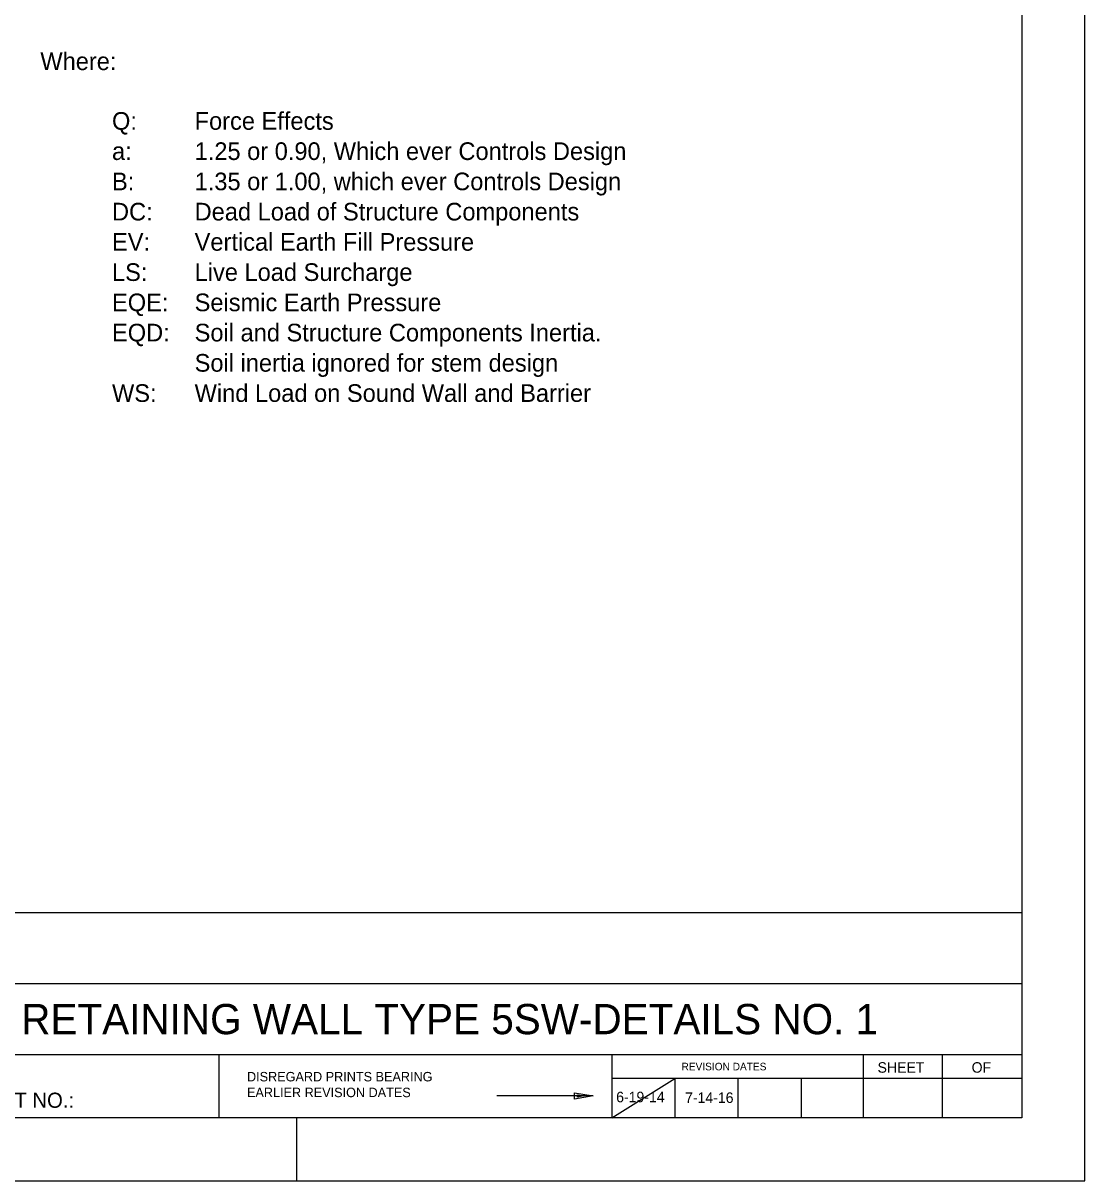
# Model space of a CAD drawing. Extents: x 0 to 90.7, y 0 to 58.7.
# Drawn here: x 68.22 to 90.67, y 0 to 24.48 of the extents above; entities that cross this region are included whole.
import ezdxf

# ---------------------------------------------------------------- set-up
doc = ezdxf.new("R2010")
doc.units = 0
for name, color, linetype in [('10 Sheet Format', 7, 'Continuous'), ('210 Border', 7, 'Continuous'), ('215 Design Notes', 7, 'Continuous')]:
    doc.layers.add(name, color=color, linetype=linetype)

msp = doc.modelspace()

# ---------------------------------------------------------------- linework, layer by layer
at = {"layer": '10 Sheet Format'}
msp.add_lwpolyline([(0, 0), (90.667, 0), (90.667, 58.667), (0, 58.667)], close=True, dxfattribs=at)
at = {"layer": '210 Border'}
for p, q in [((89.333, 57.333), (89.333, 1.333)), ((89.333, 5.667), (2.667, 5.667)), ((89.333, 4.167), (64.667, 4.167)), ((89.333, 2.667), (2.667, 2.667)), ((72.365, 1.333), (72.365, 2.667)), ((80.667, 2.667), (80.667, 1.333)), ((85.982, 2.658), (85.982, 1.333)), ((87.649, 2.667), (87.649, 1.333)), ((89.333, 2.167), (80.667, 2.167)), ((80.667, 1.333), (82, 2.167)), ((82, 2.167), (82, 1.333)), ((83.333, 2.167), (83.333, 1.333)), ((84.667, 2.167), (84.667, 1.333)), ((80.09, 1.795), (78.234, 1.795)), ((79.873, 1.861), (80.273, 1.795)), ((79.873, 1.728), (79.873, 1.861)), ((80.273, 1.795), (79.873, 1.728)), ((79.939, 1.817), (80.073, 1.795)), ((79.939, 1.772), (79.939, 1.817)), ((80.073, 1.795), (79.939, 1.772)), ((89.333, 1.333), (2.667, 1.333)), ((74, 1.333), (74, 0))]:
    msp.add_line(p, q, dxfattribs=at)
for points in [[(80.07, 1.795), (79.688, 1.795)], [(80.273, 1.795), (79.873, 1.795)], [(80.073, 1.795), (79.939, 1.795)], [(80.273, 1.795), (80.079, 1.795)]]:
    msp.add_lwpolyline(points, dxfattribs=at)
at = {"layer": '215 Design Notes'}
msp.add_line((70.166, 21.115), (70.166, 20.969), dxfattribs=at)

# ---------------------------------------------------------------- texts
at = {"layer": '210 Border'}
for s, height, p in [('RETAINING WALL TYPE 5SW-DETAILS NO. 1', 0.64, (68.177, 3.101)), ('REVISION DATES', 0.15997, (82.139, 2.337)), ('SHEET', 0.2222, (86.284, 2.287)), ('OF', 0.2222, (88.273, 2.287)), ('DISREGARD PRINTS BEARING', 0.19997, (72.951, 2.103)), ('EARLIER REVISION DATES', 0.19997, (72.951, 1.77)), ('CONTRACT NO.:', 0.32, (65.919, 1.545)), ('6-19-14', 0.2222, (80.757, 1.662)), ('7-14-16', 0.2222, (82.214, 1.648))]:
    msp.add_text(s, height=height, dxfattribs=at).set_placement(p)
at = {"layer": '215 Design Notes'}
for s, height, p in [('Where:', 0.3733, (68.582, 23.49)), ('Q:', 0.3733, (70.097, 22.228)), ('Force Effects', 0.37334, (71.844, 22.228)), ('a:', 0.3733, (70.097, 21.589)), ('1.25 or 0.90, Which ever Controls Design', 0.37334, (71.844, 21.589)), ('B:', 0.3733, (70.097, 20.949)), ('1.35 or 1.00, which ever Controls Design', 0.37334, (71.844, 20.949)), ('DC:', 0.3733, (70.097, 20.31)), ('Dead Load of Structure Components', 0.37334, (71.844, 20.31)), ('EV:', 0.3733, (70.097, 19.67)), ('Vertical Earth Fill Pressure', 0.37334, (71.844, 19.67)), ('LS:', 0.3733, (70.097, 19.031)), ('Live Load Surcharge', 0.37334, (71.844, 19.031)), ('EQE:', 0.3733, (70.097, 18.391)), ('Seismic Earth Pressure', 0.37334, (71.844, 18.391)), ('EQD:', 0.3733, (70.097, 17.752)), ('Soil and Structure Components Inertia.', 0.37334, (71.844, 17.752)), ('Soil inertia ignored for stem design', 0.37334, (71.844, 17.112)), ('WS:', 0.3733, (70.097, 16.473)), ('Wind Load on Sound Wall and Barrier', 0.37334, (71.844, 16.473))]:
    msp.add_text(s, height=height, dxfattribs=at).set_placement(p)

doc.saveas('drawing.dxf')
